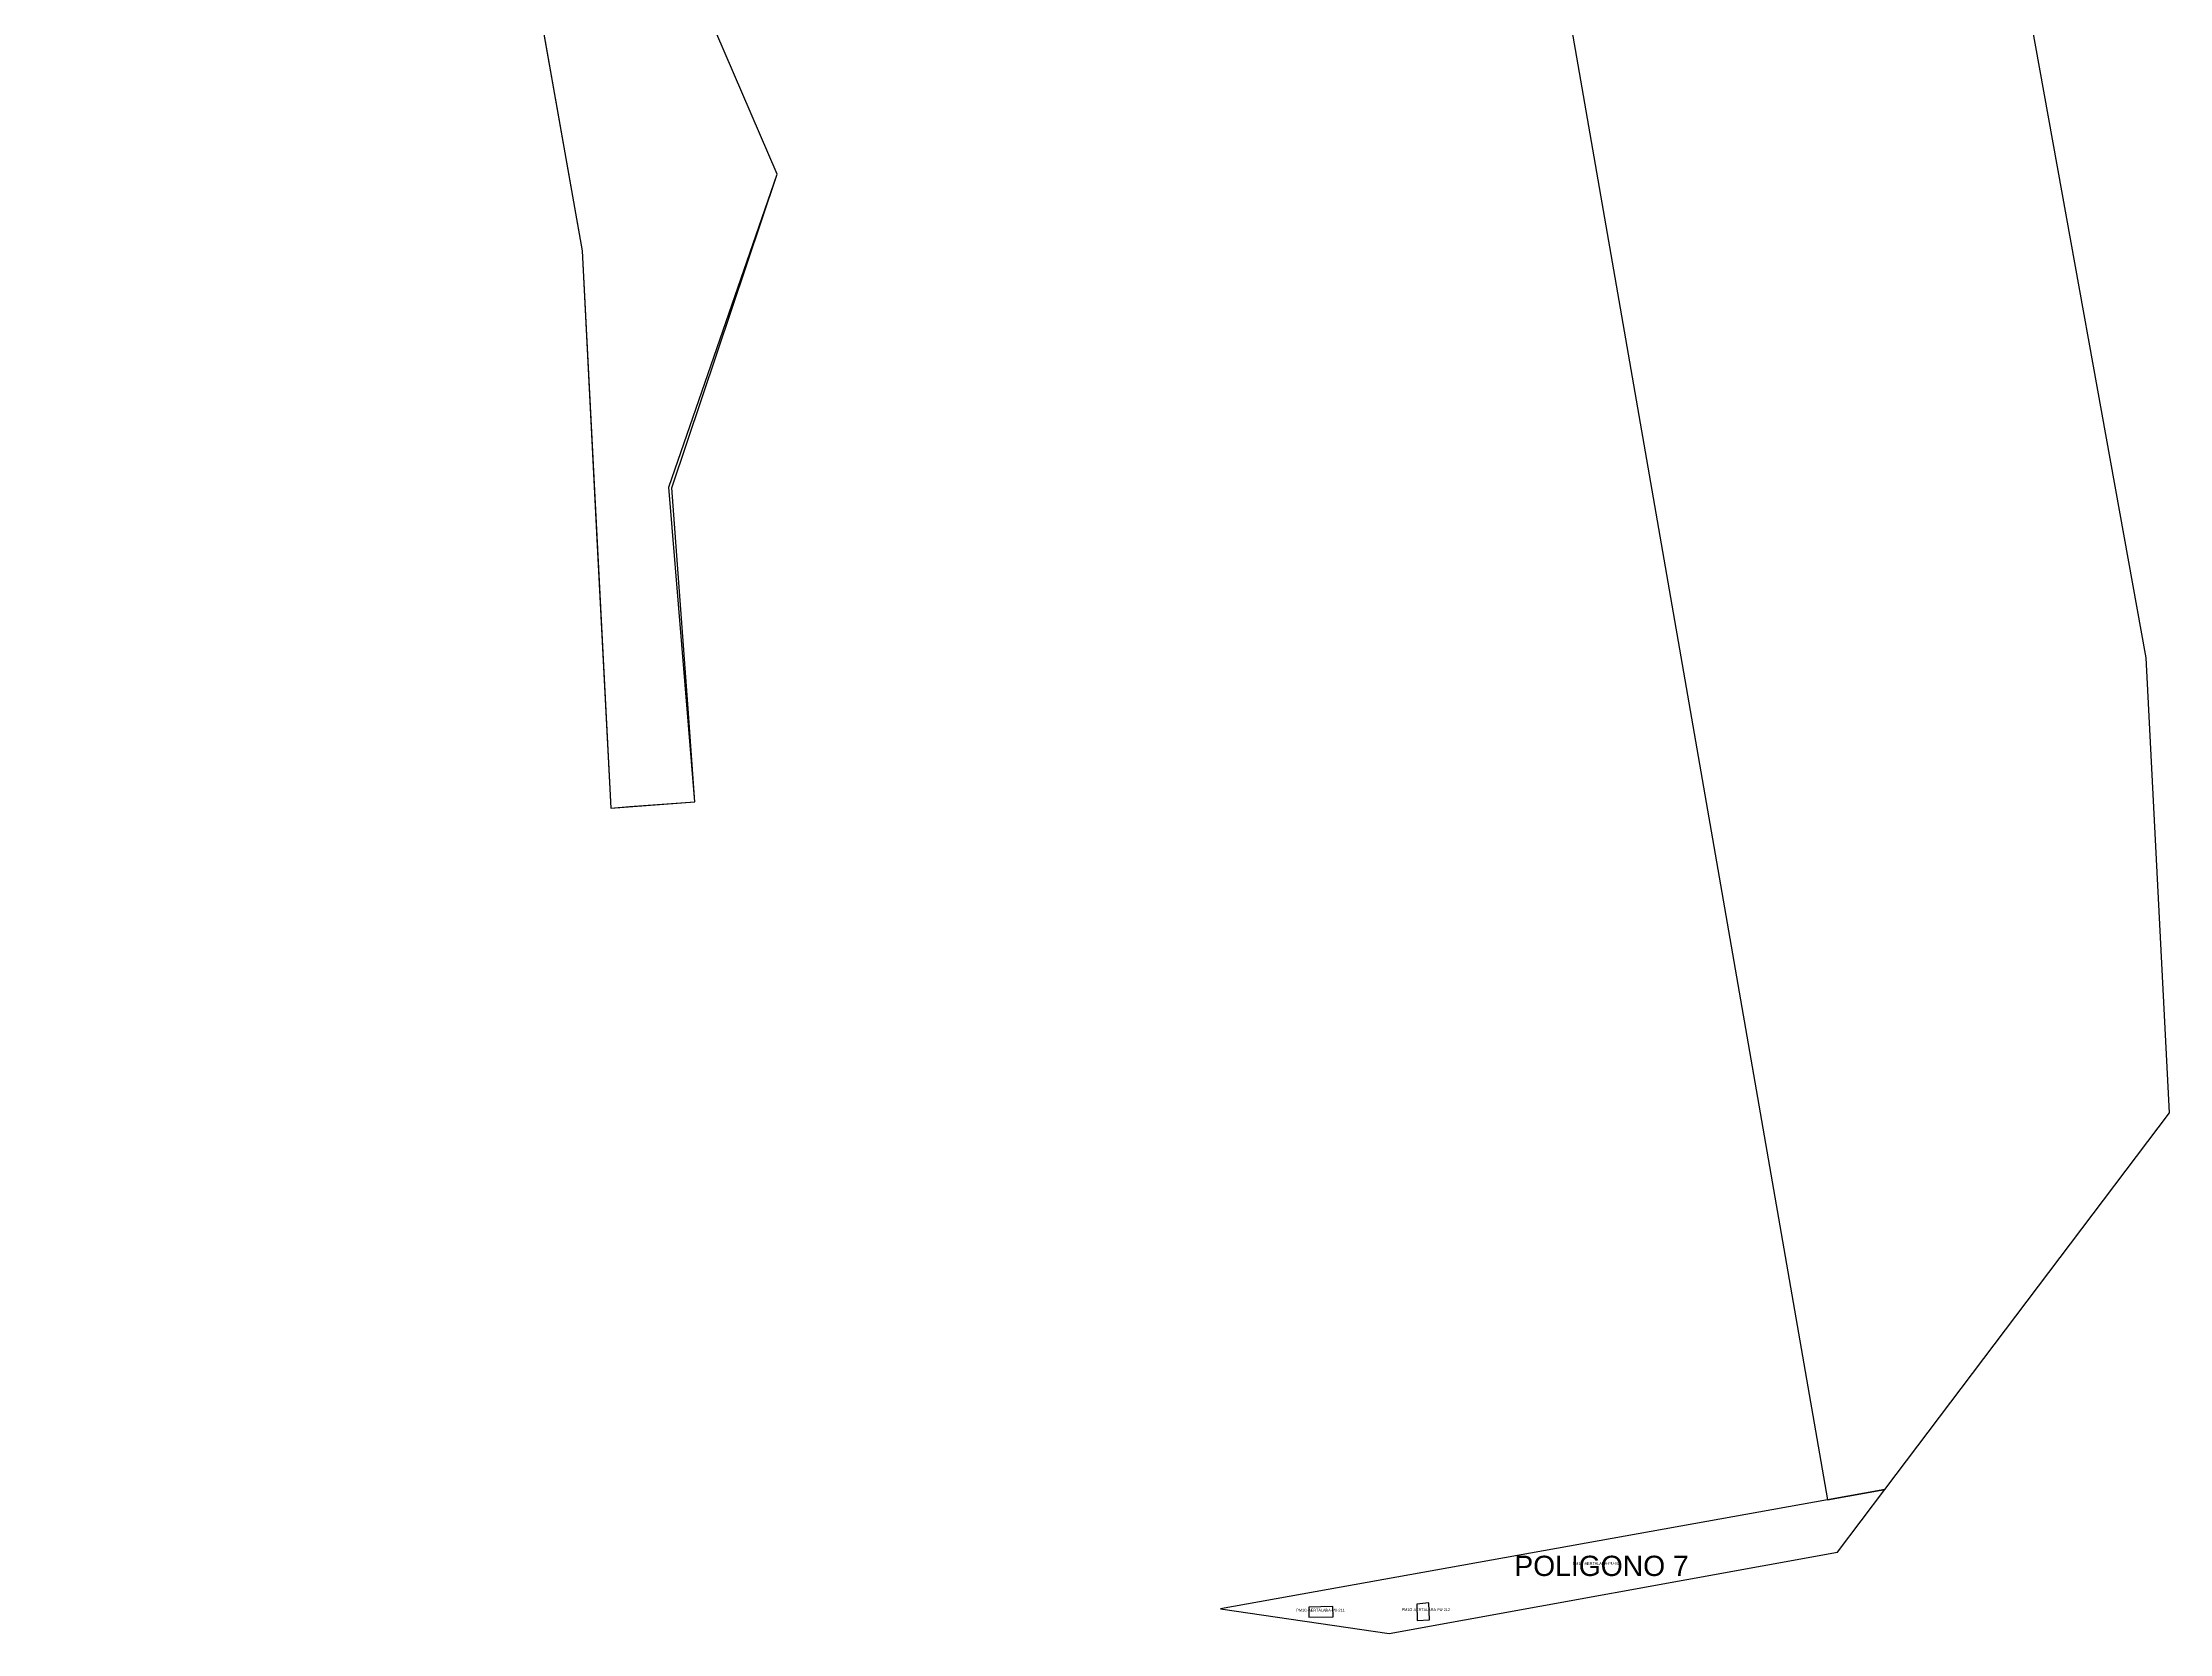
# Model space of a CAD drawing. Header units: millimetres. Extents: x 471302 to 472275, y 9492604 to 9495777.
# Drawn here: x 471645 to 472275, y 9492604 to 9493076 of the extents above; entities that cross this region are included whole.
import ezdxf
from ezdxf.enums import TextEntityAlignment as Align

# ---------------------------------------------------------------- set-up
doc = ezdxf.new("R2010")
doc.units = ezdxf.units.MM
for name, color, linetype in [('PMD-8-WGS84', 6, 'Continuous'), ('PREDIO ADQUIRIDOS', 5, 'Continuous'), ('PREDIO DE PROYECTO', 1, 'Continuous')]:
    doc.layers.add(name, color=color, linetype=linetype)
doc.styles.add('Coord_texto', font='arial.ttf', dxfattribs={"height": 6})

msp = doc.modelspace()

# ---------------------------------------------------------------- linework, layer by layer
at = {"layer": 'PMD-8-WGS84'}
for points in [[(471762.47, 9495705.67), (471644.79, 9495684.45), (472173.84, 9492643.93), (472190.84, 9492646.98), (472275.25, 9492758.67), (472268.37, 9492893.5), (472117.24, 9493729.95), (472137.84, 9494269.56), (472133.55, 9494459.51), (471944.98, 9494436.28), (471936.84, 9494480.54), (471862.08, 9494486.53), (471833.59, 9495160.93), (471814.35, 9495410.19)], [(471789.12, 9493470.45), (471734.24, 9493580.53), (471727.97, 9493591.64), (471704.09, 9493583.08), (471804.74, 9493014.06), (471813.22, 9492848.96), (471838.15, 9492850.78), (471836.04, 9492879.72), (471831.36, 9492943.87), (471862.52, 9493036.79), (471828.95, 9493114.88), (471828.23, 9493299.88)], [(472043.91, 9492604.34), (472176.85, 9492628.47), (472190.84, 9492646.98), (472173.84, 9492643.93), (471993.98, 9492611.67), (472043.91, 9492604.34)]]:
    msp.add_lwpolyline(points, close=True, dxfattribs=at)
at = {"layer": 'PREDIO ADQUIRIDOS', "color": 5}
msp.add_lwpolyline([(472176.85, 9492628.47), (472190.84, 9492646.98), (472173.84, 9492643.93), (471993.98, 9492611.67), (472043.91, 9492604.34)], close=True, dxfattribs=at)
at = {"layer": 'PREDIO DE PROYECTO', "color": 1, "linetype": 'ByBlock'}
msp.add_lwpolyline([(471792.09, 9493085.57), (471804.74, 9493014.06), (471809.13, 9492928.59), (471813.22, 9492848.96), (471818.76, 9492849.37), (471838.15, 9492850.78), (471830.42, 9492944.07), (471862.52, 9493036.79), (471828.95, 9493114.88)], dxfattribs=at)
at = {"layer": 'PREDIO DE PROYECTO', "color": 1}
for points in [[(472027.24, 9492612.35), (472020.13, 9492612.1), (472020.17, 9492609.12), (472027.36, 9492609.28)], [(472055.69, 9492613.41), (472052.11, 9492613.05), (472052.21, 9492608.18), (472055.88, 9492608.34)]]:
    msp.add_lwpolyline(points, close=True, dxfattribs=at)

# ---------------------------------------------------------------- texts
at = {"layer": 'PMD-8-WGS84', "style": 'Coord_texto'}
msp.add_text('POLIGONO 7', height=6, dxfattribs=at).set_placement((472132.75, 9492619.57, 3), align=Align.BOTTOM_RIGHT)
at = {"layer": 'PREDIO ADQUIRIDOS', "color": 5, "insert": (472105.54, 9492626.8), "char_height": 2, "width": 27.0573, "attachment_point": 2, "style": 'Coord_texto'}
msp.add_mtext('{\\H0.4x;\\PPM1G-AERTALARA-PU-005}', dxfattribs=at)
at = {"layer": 'PREDIO DE PROYECTO', "color": 1, "char_height": 2, "width": 27.0573, "attachment_point": 2, "style": 'Coord_texto'}
for s, insert in [('{\\H0.4x;\\PPM1G-AERTALARA-PU-211}', (472023.63, 9492612.97)), ('{\\H0.4x;\\PPM1G-AERTALARA-PU-212}', (472054.82, 9492613.11))]:
    msp.add_mtext(s, dxfattribs=dict(at, insert=insert))

doc.saveas('drawing.dxf')
